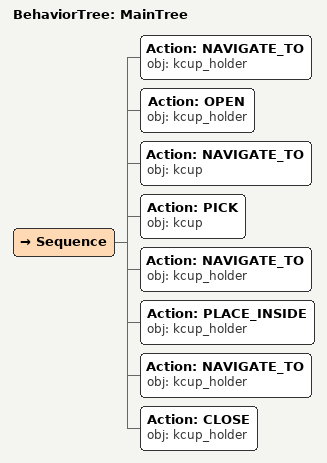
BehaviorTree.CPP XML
<root main_tree_to_execute="MainTree">
  <BehaviorTree ID="MainTree">
    <Sequence>
      <!-- Navigate to kcup_holder -->
      <Action ID="NAVIGATE_TO" obj="kcup_holder" />
      <!-- Open kcup_holder -->
      <Action ID="OPEN" obj="kcup_holder" />
      <!-- Navigate to kcup -->
      <Action ID="NAVIGATE_TO" obj="kcup" />
      <!-- Pick kcup -->
      <Action ID="PICK" obj="kcup" />
      <!-- Navigate to kcup_holder -->
      <Action ID="NAVIGATE_TO" obj="kcup_holder" />
      <!-- Place inside kcup_holder -->
      <Action ID="PLACE_INSIDE" obj="kcup_holder" />
      <!-- Navigate to kcup_holder -->
      <Action ID="NAVIGATE_TO" obj="kcup_holder" />
      <!-- Close kcup_holder -->
      <Action ID="CLOSE" obj="kcup_holder" />
    </Sequence>
  </BehaviorTree>
</root>
